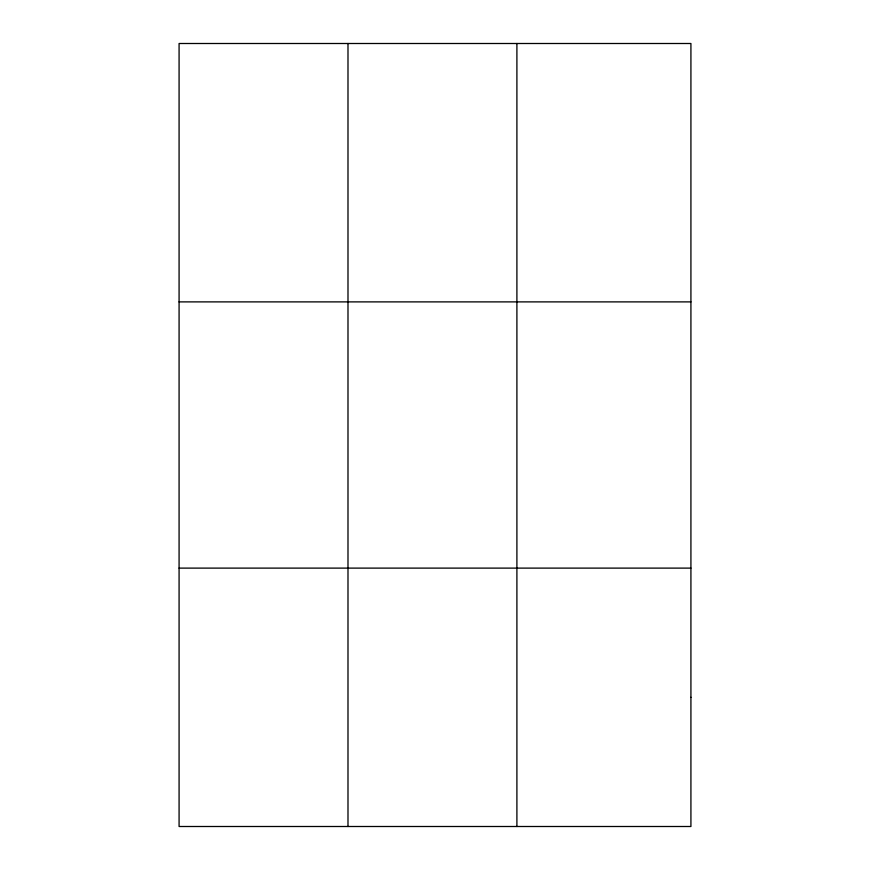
<?xml version="1.0" encoding="UTF-8"?>
<svg xmlns="http://www.w3.org/2000/svg" width="870" height="870" viewBox="0 0 870 870"><rect width="100%" height="100%" fill="white"/><g stroke="black" fill="none" stroke-linecap="round" stroke-linejoin="round"><path stroke-width="1.3" d="M347.989 826.5L347.989 43.5M516.9 826.5L516.9 43.5M179.079 301.89L690.921 301.89M179.079 568.11L690.921 568.11M690.921 697.305L690.921 826.5L179.079 826.5L179.079 43.5L690.921 43.5L690.921 697.305"/></g></svg>
